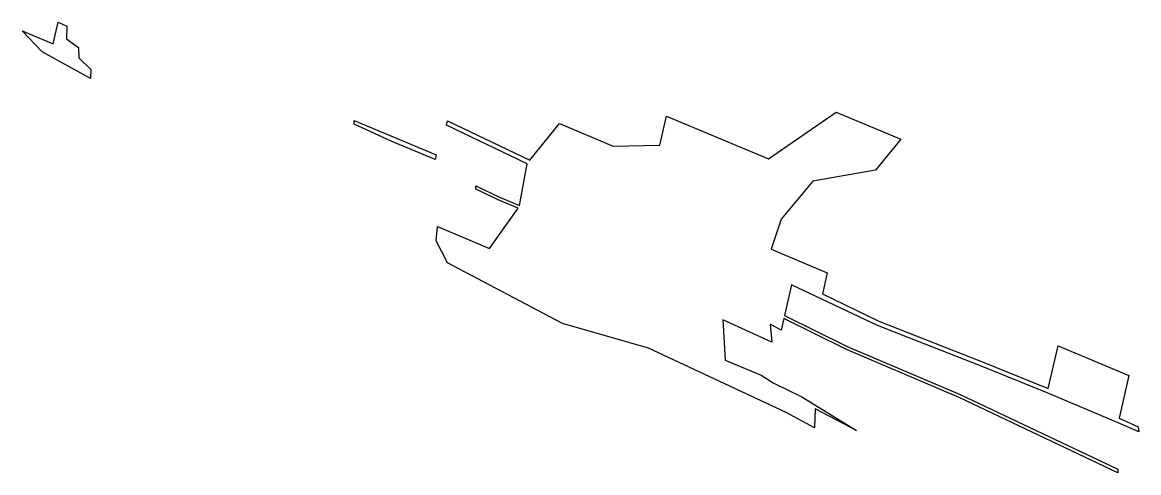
# Model space of a CAD drawing. Header units: metres. Extents: x 256983 to 257674, y 386216 to 386495.
import ezdxf

# ---------------------------------------------------------------- set-up
doc = ezdxf.new("R2010")
doc.units = ezdxf.units.M

msp = doc.modelspace()

# ---------------------------------------------------------------- linework, layer by layer
for points in [[(257025.088153, 386460.242658, 178.228469), (256995.054424, 386476.621428, 172.947354), (256982.874242, 386489.745014, 159.256086), (257002.067227, 386481.673244, 158.362979), (257005.111721, 386494.962765, 132.257602), (257010.363613, 386492.58007, 132.323228), (257010.14368, 386484.679181, 146.577745), (257017.715048, 386479.288524, 150.15735), (257017.93816, 386472.946477, 161.281342), (257025.227725, 386465.823925, 168.171505), (257025.088153, 386460.242658, 178.228469)], [(257624.018653, 386294.767529, -3.625114), (257667.896724, 386276.31424, -5.666893), (257661.842078, 386249.885107, 46.249386), (257673.699477, 386244.645928, 46.147495), (257673.938006, 386241.476679, 51.605264), (257661.204003, 386247.099846, 51.720635), (257617.325933, 386265.553135, 53.762413), (257576.073595, 386282.264966, 56.817476), (257512.348727, 386307.282628, 62.958971), (257459.056979, 386332.467721, 60.497634), (257454.692268, 386313.415325, 97.923361), (257493.579477, 386294.421669, 100.817107), (257563.342665, 386264.546905, 98.524678), (257660.979247, 386218.344615, 103.141614), (257661.089764, 386216.234183, 106.814454), (257562.917282, 386262.690065, 102.172177), (257493.154094, 386292.564829, 104.464606), (257454.266885, 386311.558484, 101.57086), (257452.654598, 386304.520691, 115.395606), (257445.919283, 386308.063385, 114.443614), (257446.792417, 386297.025351, 133.418499), (257416.445645, 386310.797648, 133.031315), (257417.976119, 386285.957276, 176.078866), (257440.312003, 386276.494193, 175.163433), (257447.646718, 386271.778852, 177.727987), (257465.43356, 386263.18943, 178.87659), (257499.197552, 386242.392615, 189.061517), (257473.624543, 386255.740761, 185.630393), (257473.20006, 386244.061038, 206.781642), (257455.730618, 386253.411384, 204.024422), (257370.413081, 386293.285611, 200.878541), (257317.215483, 386308.65802, 215.828554), (257245.987551, 386346.051625, 205.888235), (257239.153328, 386359.673006, 187.054661), (257239.832956, 386368.59613, 170.61261), (257272.054477, 386355.049778, 169.104911), (257289.809862, 386379.960886, 110.58031), (257277.422621, 386385.170443, 111.156725), (257263.516583, 386391.688659, 110.610019), (257263.591663, 386393.709698, 106.948748), (257278.308989, 386386.72385, 107.683017), (257290.566574, 386381.641054, 106.983914), (257295.291501, 386407.407054, 57.307764), (257245.526607, 386431.284854, 54.368758), (257246.164682, 386434.070115, 48.89751), (257297.084411, 386409.63821, 51.904717), (257315.320095, 386432.331284, -3.049631), (257348.593182, 386418.338009, -4.597928), (257377.56789, 386419.02177, -28.879444), (257381.678063, 386436.963088, -64.122614), (257444.694606, 386410.460955, -67.054963), (257486.735402, 386439.340167, -151.981261), (257526.604217, 386422.573004, -153.836477), (257511.112918, 386403.407981, -107.353599), (257472.261124, 386396.635827, -64.36063), (257452.538083, 386373.154596, -6.817883), (257446.521747, 386354.509992, 31.195801), (257481.188364, 386339.930657, 29.582659), (257478.22286, 386326.985937, 55.010724), (257512.986802, 386310.067888, 57.487723), (257576.71167, 386285.050226, 51.346227), (257617.964008, 386268.338395, 48.291165), (257624.018653, 386294.767529, -3.625114)], [(257188.295469, 386434.259964, 94.621454), (257239.056078, 386412.912166, 92.25941), (257238.382028, 386409.969867, 98.039139), (257211.226343, 386421.35311, 99.369256), (257188.211627, 386431.955617, 98.794557), (257188.295469, 386434.259964, 94.621454)]]:
    msp.add_polyline3d(points)

doc.saveas('drawing.dxf')
